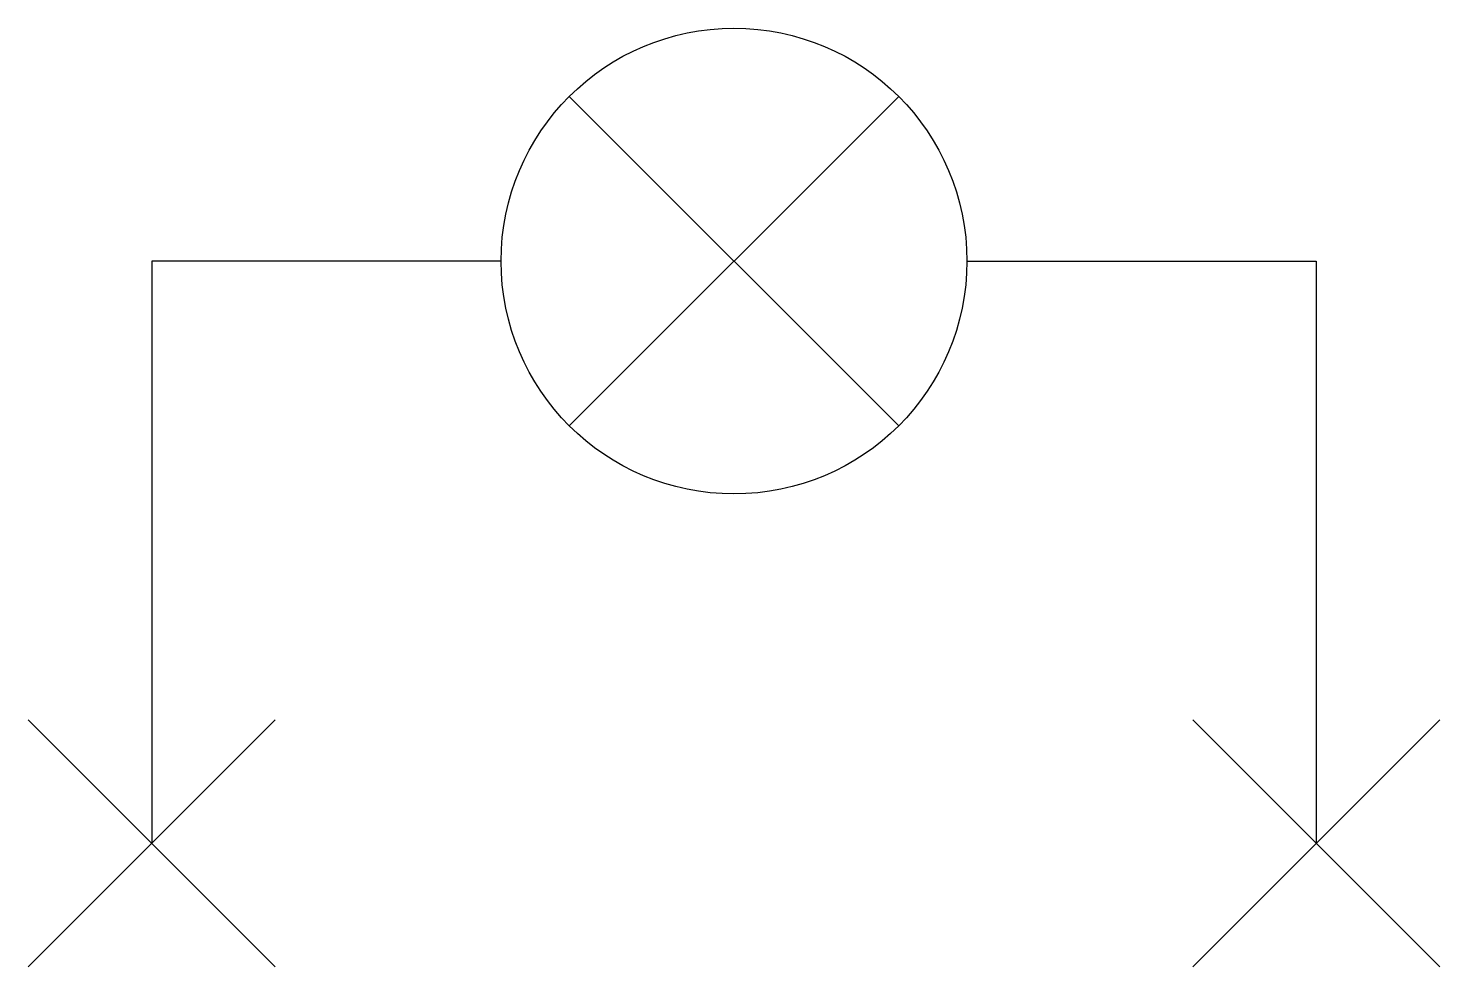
# Model space of a CAD drawing. Header units: millimetres. Extents: x -3.03 to 3.03, y -3.03 to 1.
import ezdxf

# ---------------------------------------------------------------- set-up
doc = ezdxf.new("R2010")
doc.units = ezdxf.units.MM
doc.layers.add('jidou1', color=3, linetype='Continuous')
doc.layers.add('KEISO', color=7, linetype='Continuous')

# ---------------------------------------------------------------- blocks, each defined once
blk = doc.blocks.new('PE41')
at = {"layer": 'KEISO', "color": 3}
for p, q in [((0.7071, -0.7071), (-0.7071, 0.7071)), ((0.7071, 0.7071), (-0.7071, -0.7071)), ((-1, 0), (-2.5, 0)), ((-2.5, 0), (-2.5, -2.5)), ((1, 0), (2.5, 0)), ((2.5, 0), (2.5, -2.5)), ((-1.9697, -3.0303), (-3.0303, -1.9697)), ((-1.9697, -1.9697), (-3.0303, -3.0303)), ((1.9697, -3.0303), (3.0303, -1.9697)), ((1.9697, -1.9697), (3.0303, -3.0303))]:
    blk.add_line(p, q, dxfattribs=at)
blk.add_circle((0, 0), 1, dxfattribs=at)

msp = doc.modelspace()

# ---------------------------------------------------------------- block references
at = {"layer": 'jidou1', "color": 3, "linetype": 'Continuous'}
msp.add_blockref('PE41', (0, 0), dxfattribs=at)

doc.saveas('drawing.dxf')
